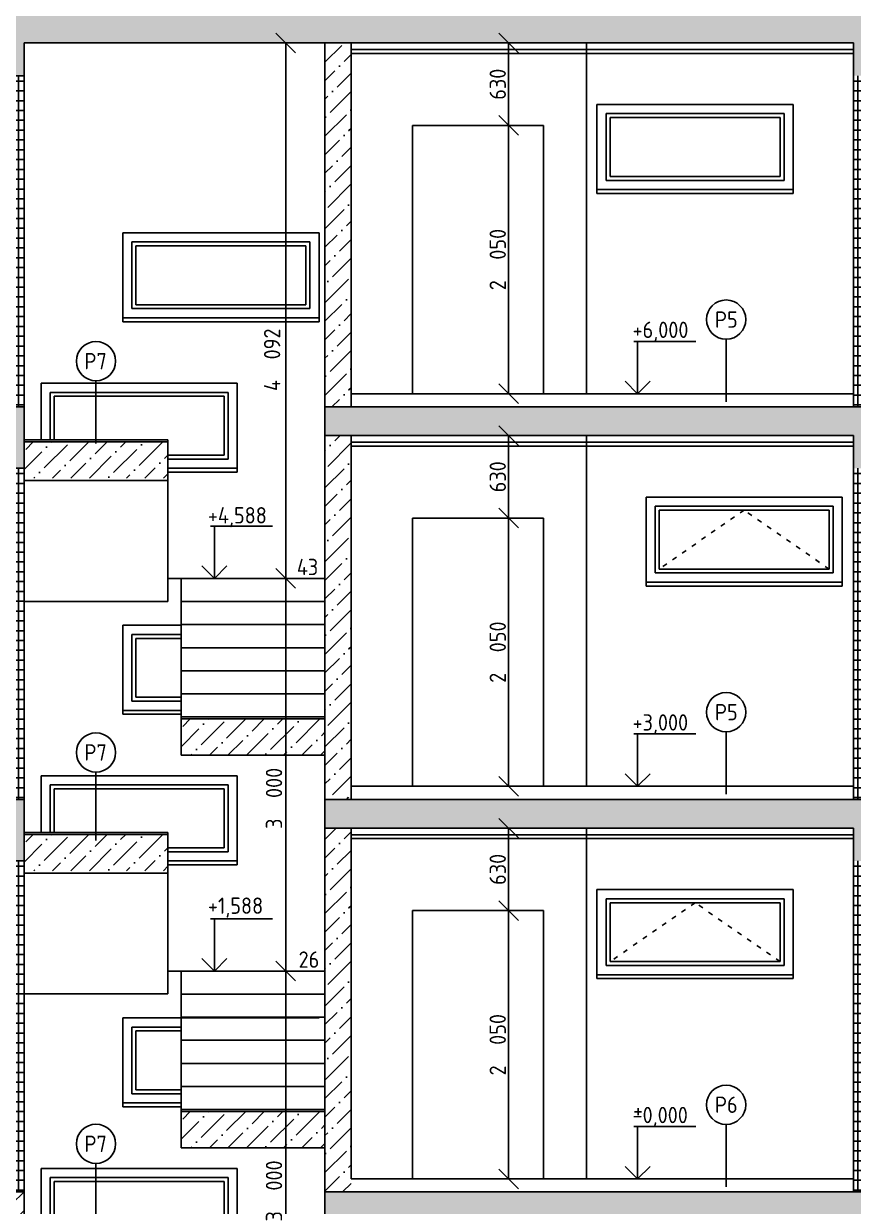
# Model space of a CAD drawing. Extents: x 3792242 to 5145247, y -1546315 to -1031918.
# Drawn here: x 4015889 to 4022232, y -1502340 to -1493302 of the extents above; entities that cross this region are included whole.
import ezdxf

# ---------------------------------------------------------------- set-up
doc = ezdxf.new("R2010")
doc.units = 0
doc.header["$MEASUREMENT"] = 0
doc.linetypes.add('ACAD_ISO03W100', pattern=[30, 12, -18])
doc.layers.get('0').update_dxf_attribs({"linetype": 'CONTINUOUS'})
doc.layers.get('Defpoints').update_dxf_attribs({"color": 61, "linetype": 'CONTINUOUS'})
for name, color, linetype in [('KÓTY', 4, 'CONTINUOUS'), ('MÚRY', 1, 'CONTINUOUS'), ('OKNÁ', 143, 'CONTINUOUS'), ('POZEMOK', 7, 'CONTINUOUS'), ('TENKÁ', 7, 'CONTINUOUS'), ('ŠRAFY', 82, 'CONTINUOUS'), ('šrafy-múry', 8, 'CONTINUOUS')]:
    doc.layers.add(name, color=color, linetype=linetype)
doc.styles.add('STYLE1', font='isocp.shx')
doc.dimstyles.new('STANDARD-50', dxfattribs={"dimtxt": 125, "dimasz": 150, "dimexe": 10, "dimexo": 200, "dimgap": 20, "dimtad": 1, "dimdsep": 46, "dimlunit": 6, "dimtxsty": 'STYLE1', "dimblk1": 'OBLIQUE', "dimblk2": 'OBLIQUE', "dimsah": 1, "dimcen": 2.5, "dimse1": 1, "dimse2": 1, "dimadec": 0, "dimazin": 0, "dimtfac": 1, "dimtmove": 1, "dimatfit": 3, "dimldrblk": 'OBLIQUE', "dimfxl": 1, "dimtolj": 1, "dimtzin": 0, "dimarcsym": 0})
pattern_1 = [(45, (139723.04, 33513.66), (53.0330086, 194.4543648), [250, -50, 0, -50])]
pattern_2 = [(45, (166533.04, 33563.66), (53.0330086, 194.4543648), [250, -50, 0, -50])]
pattern_3 = [(45, (139723.04, 33513.66), (53.0330086, 194.4543648), [250, -50, 0, -50])]

# ---------------------------------------------------------------- blocks, each defined once
blk = doc.blocks.new('_OBLIQUE')
at = {"color": 0, "linetype": 'ByBlock'}
blk.add_line((-0.5, -0.5), (0.5, 0.5), dxfattribs=at)
blk = doc.blocks.new('*D49855')
at = {"layer": 'Defpoints', "color": 0}
for p in [(4017892.5, -1497541.9), (4017892.5, -1500541.9), (4017892.5, -1500541.9)]:
    blk.add_point(p, dxfattribs=at)
at = {"layer": 'KÓTY', "color": 0, "lineweight": -2, "ltscale": 0.25}
blk.add_line((4017892.5, -1497541.9), (4017892.5, -1500541.9), dxfattribs=at)
at = {"layer": 'KÓTY', "color": 0, "linetype": 'ByBlock', "lineweight": -2, "xscale": 150, "yscale": 150, "zscale": 150}
for p, rotation in [((4017892.5, -1497541.9), 90), ((4017892.5, -1500541.9), 270)]:
    blk.add_blockref('_OBLIQUE', p, dxfattribs=dict(at, rotation=rotation))
at = {"layer": 'KÓTY', "color": 0, "insert": (4017803, -1499222.3), "char_height": 125, "attachment_point": 5, "rotation": 90, "style": 'STYLE1'}
blk.add_mtext('\\A1;3ﾠ000', dxfattribs=at)
blk = doc.blocks.new('*D49856')
at = {"layer": 'Defpoints', "color": 0}
for p in [(4017892.5, -1500541.9), (4017892.5, -1503541.9), (4017892.5, -1503541.9)]:
    blk.add_point(p, dxfattribs=at)
at = {"layer": 'KÓTY', "color": 0, "lineweight": -2, "ltscale": 0.25}
blk.add_line((4017892.5, -1500541.9), (4017892.5, -1503541.9), dxfattribs=at)
at = {"layer": 'KÓTY', "color": 0, "linetype": 'ByBlock', "lineweight": -2, "xscale": 150, "yscale": 150, "zscale": 150}
for p, rotation in [((4017892.5, -1500541.9), 90), ((4017892.5, -1503541.9), 270)]:
    blk.add_blockref('_OBLIQUE', p, dxfattribs=dict(at, rotation=rotation))
at = {"layer": 'KÓTY', "color": 0, "insert": (4017803, -1502222.3), "char_height": 125, "attachment_point": 5, "rotation": 90, "style": 'STYLE1'}
blk.add_mtext('\\A1;3ﾠ000', dxfattribs=at)
blk = doc.blocks.new('*D49857')
at = {"layer": 'Defpoints', "color": 0}
for p in [(4017892.5, -1493449.9), (4018192, -1493449.9), (4018192, -1497541.9)]:
    blk.add_point(p, dxfattribs=at)
at = {"layer": 'KÓTY', "color": 0, "lineweight": -2, "ltscale": 0.25}
blk.add_line((4017892.5, -1497541.9), (4017892.5, -1493449.9), dxfattribs=at)
at = {"layer": 'KÓTY', "color": 0, "linetype": 'ByBlock', "lineweight": -2, "xscale": 150, "yscale": 150, "zscale": 150}
for p, rotation in [((4017892.5, -1493449.9), 90), ((4017892.5, -1497541.9), 270)]:
    blk.add_blockref('_OBLIQUE', p, dxfattribs=dict(at, rotation=rotation))
at = {"layer": 'KÓTY', "color": 0, "insert": (4017788.5, -1495870.8), "char_height": 125, "attachment_point": 5, "rotation": 90, "style": 'STYLE1'}
blk.add_mtext('\\A1;4ﾠ092', dxfattribs=at)
blk = doc.blocks.new('*D49883')
at = {"layer": 'Defpoints', "color": 0}
for p in [(4019862, -1500080.1), (4019596, -1502130.1), (4019862, -1502130.1)]:
    blk.add_point(p, dxfattribs=at)
at = {"layer": 'KÓTY', "color": 0, "lineweight": -2, "ltscale": 0.25}
blk.add_line((4019596, -1500080.1), (4019596, -1502130.1), dxfattribs=at)
at = {"layer": 'KÓTY', "color": 0, "linetype": 'ByBlock', "lineweight": -2, "xscale": 150, "yscale": 150, "zscale": 150}
for p, rotation in [((4019596, -1500080.1), 90), ((4019596, -1502130.1), 270)]:
    blk.add_blockref('_OBLIQUE', p, dxfattribs=dict(at, rotation=rotation))
at = {"layer": 'KÓTY', "color": 0, "insert": (4019513.5, -1501105.1), "char_height": 125, "attachment_point": 5, "rotation": 90, "style": 'STYLE1'}
blk.add_mtext('\\A1;2ﾠ050', dxfattribs=at)
blk = doc.blocks.new('*D49884')
at = {"layer": 'Defpoints', "color": 0}
for p in [(4019596, -1499450.1), (4019862, -1499450.1), (4019862, -1500080.1)]:
    blk.add_point(p, dxfattribs=at)
at = {"layer": 'KÓTY', "color": 0, "lineweight": -2, "ltscale": 0.25}
blk.add_line((4019596, -1500080.1), (4019596, -1499450.1), dxfattribs=at)
at = {"layer": 'KÓTY', "color": 0, "linetype": 'ByBlock', "lineweight": -2, "xscale": 150, "yscale": 150, "zscale": 150}
for p, rotation in [((4019596, -1499450.1), 90), ((4019596, -1500080.1), 270)]:
    blk.add_blockref('_OBLIQUE', p, dxfattribs=dict(at, rotation=rotation))
at = {"layer": 'KÓTY', "color": 0, "insert": (4019513.5, -1499765.1), "char_height": 125, "attachment_point": 5, "rotation": 90, "style": 'STYLE1'}
blk.add_mtext('\\A1;630', dxfattribs=at)
blk = doc.blocks.new('*D49885')
at = {"layer": 'Defpoints', "color": 0}
for p in [(4019862, -1497080.1), (4019596, -1499130.1), (4019862, -1499130.1)]:
    blk.add_point(p, dxfattribs=at)
at = {"layer": 'KÓTY', "color": 0, "lineweight": -2, "ltscale": 0.25}
blk.add_line((4019596, -1497080.1), (4019596, -1499130.1), dxfattribs=at)
at = {"layer": 'KÓTY', "color": 0, "linetype": 'ByBlock', "lineweight": -2, "xscale": 150, "yscale": 150, "zscale": 150}
for p, rotation in [((4019596, -1497080.1), 90), ((4019596, -1499130.1), 270)]:
    blk.add_blockref('_OBLIQUE', p, dxfattribs=dict(at, rotation=rotation))
at = {"layer": 'KÓTY', "color": 0, "insert": (4019513.5, -1498105.1), "char_height": 125, "attachment_point": 5, "rotation": 90, "style": 'STYLE1'}
blk.add_mtext('\\A1;2ﾠ050', dxfattribs=at)
blk = doc.blocks.new('*D49886')
at = {"layer": 'Defpoints', "color": 0}
for p in [(4019596, -1496450.1), (4019862, -1496450.1), (4019862, -1497080.1)]:
    blk.add_point(p, dxfattribs=at)
at = {"layer": 'KÓTY', "color": 0, "lineweight": -2, "ltscale": 0.25}
blk.add_line((4019596, -1497080.1), (4019596, -1496450.1), dxfattribs=at)
at = {"layer": 'KÓTY', "color": 0, "linetype": 'ByBlock', "lineweight": -2, "xscale": 150, "yscale": 150, "zscale": 150}
for p, rotation in [((4019596, -1496450.1), 90), ((4019596, -1497080.1), 270)]:
    blk.add_blockref('_OBLIQUE', p, dxfattribs=dict(at, rotation=rotation))
at = {"layer": 'KÓTY', "color": 0, "insert": (4019513.5, -1496765.1), "char_height": 125, "attachment_point": 5, "rotation": 90, "style": 'STYLE1'}
blk.add_mtext('\\A1;630', dxfattribs=at)
blk = doc.blocks.new('*D49887')
at = {"layer": 'Defpoints', "color": 0}
for p in [(4019862, -1494080.1), (4019596, -1496130.1), (4019862, -1496130.1)]:
    blk.add_point(p, dxfattribs=at)
at = {"layer": 'KÓTY', "color": 0, "lineweight": -2, "ltscale": 0.25}
blk.add_line((4019596, -1494080.1), (4019596, -1496130.1), dxfattribs=at)
at = {"layer": 'KÓTY', "color": 0, "linetype": 'ByBlock', "lineweight": -2, "xscale": 150, "yscale": 150, "zscale": 150}
for p, rotation in [((4019596, -1494080.1), 90), ((4019596, -1496130.1), 270)]:
    blk.add_blockref('_OBLIQUE', p, dxfattribs=dict(at, rotation=rotation))
at = {"layer": 'KÓTY', "color": 0, "insert": (4019513.5, -1495105.1), "char_height": 125, "attachment_point": 5, "rotation": 90, "style": 'STYLE1'}
blk.add_mtext('\\A1;2ﾠ050', dxfattribs=at)
blk = doc.blocks.new('*D49888')
at = {"layer": 'Defpoints', "color": 0}
for p in [(4019596, -1493450.1), (4019862, -1493450.1), (4019862, -1494080.1)]:
    blk.add_point(p, dxfattribs=at)
at = {"layer": 'KÓTY', "color": 0, "lineweight": -2, "ltscale": 0.25}
blk.add_line((4019596, -1494080.1), (4019596, -1493450.1), dxfattribs=at)
at = {"layer": 'KÓTY', "color": 0, "linetype": 'ByBlock', "lineweight": -2, "xscale": 150, "yscale": 150, "zscale": 150}
for p, rotation in [((4019596, -1493450.1), 90), ((4019596, -1494080.1), 270)]:
    blk.add_blockref('_OBLIQUE', p, dxfattribs=dict(at, rotation=rotation))
at = {"layer": 'KÓTY', "color": 0, "insert": (4019513.5, -1493765.1), "char_height": 125, "attachment_point": 5, "rotation": 90, "style": 'STYLE1'}
blk.add_mtext('\\A1;630', dxfattribs=at)

msp = doc.modelspace()

# ---------------------------------------------------------------- hatches: boundary and pattern name
at = {"layer": 'ŠRAFY'}
h = msp.add_hatch(dxfattribs=at)
h.set_pattern_fill('SQUARE', color=256, scale=300)
h.set_pattern_definition([(0, (-1113810.456, 33513.662), (0, 37.5), [37.5, -37.5]), (90, (-1113810.456, 33513.662), (-37.5, 2e-15), [37.5, -37.5])])
h.paths.add_polyline_path([(4030172.044, -1493030.108), (4030337.257, -1493030.108), (4030422.044, -1493030.108), (4030422.044, -1493110.108), (4030422.044, -1493230.108), (4030422.044, -1493450.108), (4030054.221, -1493450.108), (4029304.221, -1493450.108), (4029172.044, -1493450.108), (4029172.044, -1493500.108), (4030431.886, -1493500.108), (4030429.543, -1492725.102), (4030416.945, -1492725.102), (4030414.132, -1492847.55), (4030406.074, -1492864.039), (4030413.851, -1492868.53), (4030416.945, -1492873.696), (4030413.57, -1492877.915), (4030414.132, -1492997.55), (4030406.074, -1493014.039), (4030413.851, -1493018.53), (4030415.532, -1493022.29), (4030382.821, -1493022.29), (4030377.158, -1493022.29), (4030373.606, -1493025.102), (4030340.632, -1493022.29), (4030340.07, -1493015.563), (4030340.07, -1492878.477), (4030337.257, -1492875.102), (4030337.257, -1492803.248), (4030282.857, -1492803.248), (4029130.474, -1492785.132), (4022132.044, -1492890.108), (4020592.044, -1492812.858), (4018192.044, -1492848.858), (4015442.044, -1492890.108), (4013439.044, -1492860.063), (4012402.044, -1492844.508), (4009362.044, -1492890.108), (4009362.044, -1493030.108)])
h.paths.add_polyline_path([(4009864.544, -1493023.907), (4009864.544, -1492736.309), (4010114.544, -1492736.309), (4010114.544, -1493023.907)], flags=24)
h.paths.add_polyline_path([(4030409.916, -1493013.01), (4030413.851, -1493018.53), (4030406.074, -1493014.039), (4030414.132, -1492997.55)], flags=16)
h.paths.add_polyline_path([(4030414.132, -1492847.55), (4030409.916, -1492863.01), (4030413.851, -1492868.53), (4030406.074, -1492864.039)], flags=16)
edge = h.paths.add_edge_path(flags=16)
edge.add_arc((4030310.539, -1493018.696), 1.406, 93.3424489, 81.0237425, ccw=False)
edge = h.paths.add_edge_path(flags=16)
edge.add_arc((4030297.414, -1493023.696), 1.406, 0.0001816, 270, ccw=False)
edge = h.paths.add_edge_path(flags=16)
edge.add_arc((4030292.056, -1493018.045), 4.463, 355.5966417, 318.7537645)
edge = h.paths.add_edge_path(flags=16)
edge.add_arc((4030295.445, -1493021.549), 0.563, 180.0018328, 93.3409002, ccw=False)
edge = h.paths.add_edge_path(flags=16)
edge.add_arc((4030308.57, -1493021.727), 0.562, 269.9985301, 217.3621605, ccw=False)
edge = h.paths.add_edge_path(flags=16)
edge.add_arc((4030299.382, -1493021.727), 0.562, 270.0014701, 359.9963955)
h.paths.add_polyline_path([(4029357.044, -1493417.137), (4029357.044, -1493129.539), (4029607.044, -1493129.539), (4029607.044, -1493417.137)], flags=24)
h.paths.add_polyline_path([(4022658.044, -1493417.137), (4022658.044, -1493129.539), (4022908.044, -1493129.539), (4022908.044, -1493417.137)], flags=24)
h.paths.add_polyline_path([(4014982.044, -1493417.137), (4014982.044, -1493129.539), (4015232.044, -1493129.539), (4015232.044, -1493417.137)], flags=24)
h.paths.add_polyline_path([(4009799.544, -1493417.137), (4009799.544, -1493129.539), (4010049.544, -1493129.539), (4010049.544, -1493417.137)], flags=24)
at = {"layer": 'ŠRAFY', "ltscale": 0.25}
h = msp.add_hatch(dxfattribs=at)
h.set_pattern_fill('ANSI37', color=256, scale=600, angle=45)
h.set_pattern_definition([(90, (-4394274.13, 206283.9), (-75, 1e-14), []), (180, (-4394274.13, 206283.9), (-1e-14, -75), [])])
h.paths.add_polyline_path([(4015892.044, -1496230.108), (4015892.044, -1496130.108), (4015892.044, -1493700.108), (4015592.044, -1493700.108), (4015592.044, -1496130.108), (4015592.044, -1496230.108)])
h = msp.add_hatch(dxfattribs=at)
h.set_pattern_fill('ANSI37', color=256, scale=600, angle=45)
h.set_pattern_definition([(90, (-4387634.13, 206283.9), (-75, 1e-14), []), (180, (-4387634.13, 206283.9), (-1e-14, -75), [])])
h.paths.add_polyline_path([(4022532.044, -1496230.108), (4022532.044, -1496130.108), (4022532.044, -1493700.108), (4022232.044, -1493700.108), (4022232.044, -1496130.108), (4022232.044, -1496230.108)])
h = msp.add_hatch(dxfattribs=at)
h.set_pattern_fill('ANSI37', color=256, scale=600, angle=45)
h.set_pattern_definition([(90, (-4394274.13, 203283.9), (-75, 1e-14), []), (180, (-4394274.13, 203283.9), (-1e-14, -75), [])])
h.paths.add_polyline_path([(4015892.044, -1499230.108), (4015892.044, -1499130.108), (4015892.044, -1496700.108), (4015592.044, -1496700.108), (4015592.044, -1499130.108), (4015592.044, -1499230.108)])
h = msp.add_hatch(dxfattribs=at)
h.set_pattern_fill('ANSI37', color=256, scale=600, angle=45)
h.set_pattern_definition([(90, (-4387634.13, 203283.9), (-75, 1e-14), []), (180, (-4387634.13, 203283.9), (-1e-14, -75), [])])
h.paths.add_polyline_path([(4022532.044, -1499230.108), (4022532.044, -1499130.108), (4022532.044, -1496700.108), (4022232.044, -1496700.108), (4022232.044, -1499130.108), (4022232.044, -1499230.108)])
h = msp.add_hatch(dxfattribs=at)
h.set_pattern_fill('ANSI37', color=256, scale=600, angle=45)
h.set_pattern_definition([(90, (-4394274.13, 200283.9), (-75, 1e-14), []), (180, (-4394274.13, 200283.9), (-1e-14, -75), [])])
h.paths.add_polyline_path([(4015892.044, -1502230.108), (4015892.044, -1502130.108), (4015892.044, -1499700.108), (4015592.044, -1499700.108), (4015592.044, -1502130.108), (4015592.044, -1502230.108)])
h = msp.add_hatch(dxfattribs=at)
h.set_pattern_fill('ANSI37', color=256, scale=600, angle=45)
h.set_pattern_definition([(90, (-4387634.13, 200283.9), (-75, 1e-14), []), (180, (-4387634.13, 200283.9), (-1e-14, -75), [])])
h.paths.add_polyline_path([(4022532.044, -1502230.108), (4022532.044, -1502130.108), (4022532.044, -1499700.108), (4022232.044, -1499700.108), (4022232.044, -1502130.108), (4022232.044, -1502230.108)])
at = {"layer": 'šrafy-múry'}
h = msp.add_hatch(dxfattribs=at)
h.set_pattern_fill('ANSI36', color=253, scale=800, angle=360)
h.set_pattern_definition(pattern_1)
h.paths.add_polyline_path([(4030422.044, -1493230.108), (4009362.044, -1493230.108), (4009162.044, -1493230.108), (4009162.044, -1492530.108), (4009002.044, -1492530.108), (4009002.044, -1493700.108), (4009252.044, -1493700.108), (4009252.044, -1493450.108), (4012402.044, -1493450.108), (4012517.044, -1493450.108), (4015592.044, -1493450.108), (4015592.044, -1493700.108), (4015892.044, -1493700.108), (4015892.044, -1493450.108), (4022232.044, -1493450.108), (4022232.044, -1493700.108), (4022532.044, -1493700.108), (4022532.044, -1493450.108), (4028872.044, -1493450.108), (4028872.044, -1493700.108), (4029172.044, -1493700.108), (4029172.044, -1493450.108), (4030422.044, -1493450.108)])
h.paths.add_polyline_path([(4031322.044, -1493450.108), (4032187.044, -1493450.108), (4032302.044, -1493450.108), (4035512.044, -1493450.108), (4035512.044, -1493700.108), (4035812.044, -1493700.108), (4035812.044, -1493450.108), (4042092.044, -1493450.108), (4042092.044, -1493700.108), (4042432.044, -1493700.108), (4042432.044, -1492280.108), (4042272.044, -1492280.108), (4042272.044, -1493230.108), (4042072.044, -1493230.108), (4031322.044, -1493230.108)])
h = msp.add_hatch(dxfattribs=at)
h.set_pattern_fill('ANSI36', color=253, scale=800, angle=360)
h.set_pattern_definition(pattern_2)
h.paths.add_polyline_path([(4018392.044, -1493450.108), (4018192.044, -1493450.108), (4018192.044, -1494541.873), (4018192.044, -1496130.108), (4018192.044, -1496230.108), (4018392.044, -1496230.108), (4018392.044, -1496130.108)])
h = msp.add_hatch(dxfattribs=at)
h.set_pattern_fill('ANSI36', color=253, scale=800, angle=360)
h.set_pattern_definition(pattern_1)
h.paths.add_polyline_path([(4018192.044, -1496450.108), (4022232.044, -1496450.108), (4022232.044, -1496700.108), (4022532.044, -1496700.108), (4022532.044, -1496450.108), (4028872.044, -1496450.108), (4028872.044, -1496700.108), (4029172.044, -1496700.108), (4029172.044, -1496450.108), (4032187.044, -1496450.108), (4032302.044, -1496450.108), (4035512.044, -1496450.108), (4035512.044, -1496700.108), (4035812.044, -1496700.108), (4035812.044, -1496450.108), (4035812.044, -1496230.108), (4018192.044, -1496230.108)])
h.paths.add_polyline_path([(4038112.044, -1496450.108), (4038312.044, -1496450.108), (4042092.044, -1496450.108), (4042092.044, -1496700.108), (4042432.044, -1496700.108), (4042432.044, -1496230.108), (4038312.044, -1496230.108), (4038112.044, -1496230.108)])
h.paths.add_polyline_path([(4015892.044, -1496230.108), (4009002.044, -1496230.108), (4009002.044, -1496700.108), (4009252.044, -1496700.108), (4009252.044, -1496450.108), (4012402.044, -1496450.108), (4012517.044, -1496450.108), (4015592.044, -1496450.108), (4015592.044, -1496700.108), (4015892.044, -1496700.108), (4015892.044, -1496450.108)])
h = msp.add_hatch(dxfattribs=at)
h.set_pattern_fill('ANSI36', color=253, scale=800, angle=360)
h.set_pattern_definition([(45, (71893.04, 41631.31), (53.0330086, 194.4543648), [250, -50, 0, -50])])
h.paths.add_polyline_path([(4016992.044, -1496498.049), (4015892.044, -1496498.049), (4015892.044, -1496775.411), (4016992.044, -1496775.411)])
h = msp.add_hatch(dxfattribs=at)
h.set_pattern_fill('ANSI36', color=253, scale=800, angle=360)
h.set_pattern_definition(pattern_2)
h.paths.add_polyline_path([(4018192.044, -1497541.873), (4018192.044, -1499130.108), (4018192.044, -1499230.108), (4018392.044, -1499230.108), (4018392.044, -1499130.108), (4018392.044, -1496450.108), (4018192.044, -1496450.108)])
h = msp.add_hatch(dxfattribs=at)
h.set_pattern_fill('ANSI36', color=253, scale=800, angle=360)
h.set_pattern_definition([(45, (73093.04, 39513.66), (53.0330086, 194.4543648), [250, -50, 0, -50])])
h.paths.add_polyline_path([(4018192.044, -1498615.697), (4017092.044, -1498615.697), (4017092.044, -1498893.058), (4018192.044, -1498893.058)])
h = msp.add_hatch(dxfattribs=at)
h.set_pattern_fill('ANSI36', color=253, scale=800, angle=360)
h.set_pattern_definition(pattern_1)
h.paths.add_polyline_path([(4015892.044, -1499230.108), (4009002.044, -1499230.108), (4009002.044, -1499700.108), (4009252.044, -1499700.108), (4009252.044, -1499450.108), (4012402.044, -1499450.108), (4012517.044, -1499450.108), (4015592.044, -1499450.108), (4015592.044, -1499700.108), (4015892.044, -1499700.108), (4015892.044, -1499450.108)])
h.paths.add_polyline_path([(4038312.044, -1499230.108), (4042432.044, -1499230.108), (4042432.044, -1499700.108), (4042092.044, -1499700.108), (4042092.044, -1499450.108), (4038312.044, -1499450.108), (4038112.044, -1499450.108), (4038112.044, -1499230.108)])
h.paths.add_polyline_path([(4018192.044, -1499450.108), (4022232.044, -1499450.108), (4022232.044, -1499700.108), (4022532.044, -1499700.108), (4022532.044, -1499450.108), (4028872.044, -1499450.108), (4028872.044, -1499700.108), (4029172.044, -1499700.108), (4029172.044, -1499450.108), (4032187.044, -1499450.108), (4032302.044, -1499450.108), (4035512.044, -1499450.108), (4035512.044, -1499700.108), (4035812.044, -1499700.108), (4035812.044, -1499450.108), (4035812.044, -1499230.108), (4018192.044, -1499230.108)])
h = msp.add_hatch(dxfattribs=at)
h.set_pattern_fill('ANSI36', color=253, scale=800, angle=360)
h.set_pattern_definition([(45, (71893.04, 38631.31), (53.0330086, 194.4543648), [250, -50, 0, -50])])
h.paths.add_polyline_path([(4016992.044, -1499498.049), (4015892.044, -1499498.049), (4015892.044, -1499775.411), (4016992.044, -1499775.411)])
h = msp.add_hatch(dxfattribs=at)
h.set_pattern_fill('ANSI36', color=253, scale=800, angle=360)
h.set_pattern_definition(pattern_2)
h.paths.add_polyline_path([(4018192.044, -1499450.108), (4018192.044, -1502130.108), (4018192.044, -1502230.108), (4018392.044, -1502230.108), (4018392.044, -1502130.108), (4018392.044, -1499450.108)])
h = msp.add_hatch(dxfattribs=at)
h.set_pattern_fill('ANSI36', color=253, scale=800, angle=360)
h.set_pattern_definition([(45, (73093.04, 36513.66), (53.0330086, 194.4543648), [250, -50, 0, -50])])
h.paths.add_polyline_path([(4018192.044, -1501615.697), (4017092.044, -1501615.697), (4017092.044, -1501893.058), (4018192.044, -1501893.058)])
h = msp.add_hatch(dxfattribs=at)
h.set_pattern_fill('ANSI36', color=253, scale=800, angle=360)
h.set_pattern_definition(pattern_3)
h.paths.add_polyline_path([(4015892.044, -1502498.049), (4015892.044, -1502483.049), (4015892.044, -1502230.108), (4015592.044, -1502230.108), (4012517.044, -1502230.108), (4012402.044, -1502230.108), (4009252.044, -1502230.108), (4009002.044, -1502230.108), (4009002.044, -1503050.108), (4009252.044, -1503050.108), (4009352.044, -1503050.108), (4009352.044, -1502650.108), (4009352.044, -1502450.108), (4015592.044, -1502450.108), (4015592.044, -1502630.108), (4015892.044, -1502630.108)])
h.paths.add_polyline_path([(4009776.044, -1502739.637), (4009776.044, -1502452.039), (4010026.044, -1502452.039), (4010026.044, -1502739.637)], flags=24)
h.paths.add_polyline_path([(4009795.044, -1502419.137), (4009795.044, -1502131.539), (4010045.044, -1502131.539), (4010045.044, -1502419.137)], flags=9)
h = msp.add_hatch(dxfattribs=at)
h.set_pattern_fill('ANSI36', color=253, scale=800, angle=360)
h.set_pattern_definition(pattern_3)
h.paths.add_polyline_path([(4018192.044, -1502230.108), (4018192.044, -1502700.108), (4018392.044, -1502700.108), (4018392.044, -1502450.108), (4019992.044, -1502450.108), (4020062.044, -1502450.108), (4020192.044, -1502450.108), (4022232.044, -1502450.108), (4022232.044, -1502630.108), (4022532.044, -1502630.108), (4022532.044, -1502450.108), (4028797.044, -1502450.108), (4028797.044, -1502650.108), (4028797.044, -1503050.108), (4028872.044, -1503050.108), (4029172.044, -1503050.108), (4029247.044, -1503050.108), (4029247.044, -1502650.108), (4029247.044, -1502450.108), (4035512.044, -1502450.108), (4035512.044, -1502630.108), (4035812.044, -1502630.108), (4035812.044, -1502498.049), (4035812.044, -1502483.049), (4035812.044, -1502230.108), (4035512.044, -1502230.108), (4032302.044, -1502230.108), (4032187.044, -1502230.108), (4029172.044, -1502230.108), (4028872.044, -1502230.108), (4025722.044, -1502230.108), (4025607.044, -1502230.108), (4022532.044, -1502230.108), (4022232.044, -1502230.108)])
h.paths.add_polyline_path([(4034776.544, -1502620.657), (4034776.544, -1502358.059), (4035026.544, -1502358.059), (4035026.544, -1502620.657)], flags=24)
h.paths.add_polyline_path([(4022653.544, -1502419.137), (4022653.544, -1502131.539), (4022903.544, -1502131.539), (4022903.544, -1502419.137)], flags=9)
h.paths.add_polyline_path([(4029352.544, -1502419.137), (4029352.544, -1502131.539), (4029602.544, -1502131.539), (4029602.544, -1502419.137)], flags=9)
h.paths.add_polyline_path([(4034776.544, -1502433.157), (4034776.544, -1502145.559), (4035026.544, -1502145.559), (4035026.544, -1502433.157)], flags=9)

# ---------------------------------------------------------------- linework, layer by layer
at = {"layer": 'MÚRY'}
for p, q in [((4018192.044, -1493450.108), (4015892.044, -1493450.108)), ((4015892.044, -1496483.049), (4015892.044, -1493450.108)), ((4018192.044, -1498600.697), (4018192.044, -1493450.108)), ((4018392.044, -1496130.108), (4018392.044, -1493450.108)), ((4018392.044, -1493450.108), (4022232.044, -1493450.108)), ((4022232.044, -1496130.108), (4022232.044, -1493450.108)), ((4022232.044, -1496130.108), (4018392.044, -1496130.108)), ((4016992.044, -1496483.049), (4015892.044, -1496483.049)), ((4016992.044, -1496483.049), (4016992.044, -1496794.319)), ((4022232.044, -1496450.108), (4018192.044, -1496450.108)), ((4018392.044, -1499130.108), (4018392.044, -1496450.108)), ((4022232.044, -1499130.108), (4022232.044, -1496450.108)), ((4015892.044, -1496794.319), (4015892.044, -1499483.049)), ((4016992.044, -1496794.319), (4015892.044, -1496794.319)), ((4018192.044, -1498600.697), (4017092.044, -1498600.697)), ((4017092.044, -1498600.697), (4017092.044, -1498893.058)), ((4018192.044, -1498893.058), (4017092.044, -1498893.058)), ((4018192.044, -1499130.108), (4018192.044, -1498893.058)), ((4018192.044, -1501600.697), (4018192.044, -1499130.108)), ((4022232.044, -1499130.108), (4018392.044, -1499130.108)), ((4016992.044, -1499483.049), (4015892.044, -1499483.049)), ((4016992.044, -1499483.049), (4016992.044, -1499794.319)), ((4022232.044, -1499450.108), (4018192.044, -1499450.108)), ((4018392.044, -1502130.108), (4018392.044, -1499450.108)), ((4022232.044, -1502130.108), (4022232.044, -1499450.108)), ((4015892.044, -1499794.319), (4015892.044, -1502483.049)), ((4016992.044, -1499794.319), (4015892.044, -1499794.319)), ((4018192.044, -1501600.697), (4017092.044, -1501600.697)), ((4017092.044, -1501600.697), (4017092.044, -1501893.058)), ((4018192.044, -1501893.058), (4017092.044, -1501893.058)), ((4018192.044, -1501893.058), (4018192.044, -1502700.108)), ((4022232.044, -1502130.108), (4018392.044, -1502130.108))]:
    msp.add_line(p, q, dxfattribs=at)
at = {"layer": 'OKNÁ', "ltscale": 0.25}
for p, q in [((4020372.044, -1494020.108), (4020372.044, -1494470.108)), ((4020372.044, -1494020.108), (4021672.044, -1494020.108)), ((4021672.044, -1494020.108), (4021672.044, -1494470.108)), ((4020372.044, -1494470.108), (4021672.044, -1494470.108)), ((4016747.044, -1495000.108), (4016747.044, -1495450.108)), ((4016747.044, -1495000.108), (4018047.044, -1495000.108)), ((4018047.044, -1495000.108), (4018047.044, -1495450.108)), ((4016747.044, -1495450.108), (4018047.044, -1495450.108)), ((4021259.346, -1496191.676), (4021259.346, -1495714)), ((4016442.044, -1496509.617), (4016442.044, -1496031.941)), ((4016122.044, -1496150.108), (4016122.044, -1496483.049)), ((4016122.044, -1496150.108), (4017422.044, -1496150.108)), ((4017422.044, -1496150.108), (4017422.044, -1496600.108)), ((4016992.044, -1496600.108), (4017422.044, -1496600.108)), ((4020747.044, -1497020.108), (4020747.044, -1497470.108)), ((4020747.044, -1497020.108), (4022047.044, -1497020.108)), ((4022047.044, -1497020.108), (4022047.044, -1497470.108)), ((4020747.044, -1497470.108), (4022047.044, -1497470.108)), ((4016747.044, -1498000.108), (4016747.044, -1498450.108)), ((4016747.044, -1498000.108), (4017092.044, -1498000.108)), ((4016747.044, -1498450.108), (4017092.044, -1498450.108)), ((4021259.346, -1499191.676), (4021259.346, -1498714)), ((4016442.044, -1499544.617), (4016442.044, -1499021.941)), ((4016122.044, -1499150.108), (4016122.044, -1499483.049)), ((4016122.044, -1499150.108), (4017422.044, -1499150.108)), ((4017422.044, -1499150.108), (4017422.044, -1499600.108)), ((4016992.044, -1499600.108), (4017422.044, -1499600.108)), ((4020372.044, -1500020.108), (4020372.044, -1500470.108)), ((4020372.044, -1500020.108), (4021672.044, -1500020.108)), ((4021672.044, -1500020.108), (4021672.044, -1500470.108)), ((4020372.044, -1500470.108), (4021672.044, -1500470.108)), ((4016747.044, -1501000.108), (4016747.044, -1501450.108)), ((4016747.044, -1501000.108), (4017092.044, -1501000.108)), ((4016747.044, -1501450.108), (4017092.044, -1501450.108)), ((4021259.346, -1502191.676), (4021259.346, -1501714)), ((4016442.044, -1502544.617), (4016442.044, -1502012.441)), ((4016122.044, -1502150.108), (4016122.044, -1502483.049)), ((4016122.044, -1502150.108), (4017422.044, -1502150.108)), ((4017422.044, -1502150.108), (4017422.044, -1502600.108))]:
    msp.add_line(p, q, dxfattribs=at)
at = {"layer": 'OKNÁ', "linetype": 'ACAD_ISO03W100', "ltscale": 3}
for p, q in [((4021397.044, -1497020.108), (4020747.044, -1497470.108)), ((4022047.044, -1497470.108), (4021397.044, -1497020.108)), ((4021022.044, -1500020.108), (4020372.044, -1500470.108)), ((4021672.044, -1500470.108), (4021022.044, -1500020.108))]:
    msp.add_line(p, q, dxfattribs=at)
at = {"layer": 'OKNÁ', "ltscale": 0.25}
for centre in [(4021259.346, -1495564), (4016442.044, -1495881.941), (4021259.346, -1498564), (4016442.044, -1498871.941), (4021259.346, -1501564), (4016442.044, -1501862.441)]:
    msp.add_circle(centre, 150, dxfattribs=at)
at = {"layer": 'POZEMOK'}
for p, q in [((4020272.044, -1493920.108), (4020272.044, -1494600.108)), ((4021772.044, -1493920.108), (4020272.044, -1493920.108)), ((4020342.044, -1493990.108), (4020342.044, -1494500.108)), ((4020342.044, -1493990.108), (4021702.044, -1493990.108)), ((4021702.044, -1493990.108), (4021702.044, -1494500.108)), ((4021772.044, -1493920.108), (4021772.044, -1494600.108)), ((4020342.044, -1494500.108), (4021702.044, -1494500.108)), ((4021772.044, -1494570.108), (4020272.044, -1494570.108)), ((4020272.044, -1494600.108), (4021772.044, -1494600.108)), ((4016647.044, -1494900.108), (4016647.044, -1495580.108)), ((4018147.044, -1494900.108), (4016647.044, -1494900.108)), ((4018147.044, -1494900.108), (4018147.044, -1495580.108)), ((4016717.044, -1494970.108), (4016717.044, -1495480.108)), ((4016717.044, -1494970.108), (4018077.044, -1494970.108)), ((4018077.044, -1494970.108), (4018077.044, -1495480.108)), ((4016717.044, -1495480.108), (4018077.044, -1495480.108)), ((4018147.044, -1495550.108), (4016647.044, -1495550.108)), ((4016647.044, -1495580.108), (4018147.044, -1495580.108)), ((4016022.044, -1496050.108), (4016022.044, -1496483.049)), ((4017522.044, -1496050.108), (4016022.044, -1496050.108)), ((4017522.044, -1496050.108), (4017522.044, -1496730.108)), ((4016092.044, -1496120.108), (4016092.044, -1496483.049)), ((4016092.044, -1496120.108), (4017452.044, -1496120.108)), ((4017452.044, -1496120.108), (4017452.044, -1496630.108)), ((4016992.044, -1496630.108), (4017452.044, -1496630.108)), ((4017522.044, -1496700.108), (4016992.044, -1496700.108)), ((4016992.044, -1496730.108), (4017522.044, -1496730.108)), ((4020647.044, -1496920.108), (4020647.044, -1497600.108)), ((4022147.044, -1496920.108), (4020647.044, -1496920.108)), ((4020717.044, -1496990.108), (4020717.044, -1497500.108)), ((4020717.044, -1496990.108), (4022077.044, -1496990.108)), ((4022077.044, -1496990.108), (4022077.044, -1497500.108)), ((4022147.044, -1496920.108), (4022147.044, -1497600.108)), ((4020717.044, -1497500.108), (4022077.044, -1497500.108)), ((4022147.044, -1497570.108), (4020647.044, -1497570.108)), ((4020647.044, -1497600.108), (4022147.044, -1497600.108)), ((4016647.044, -1497900.108), (4016647.044, -1498580.108)), ((4017092.044, -1497900.108), (4016647.044, -1497900.108)), ((4016717.044, -1497970.108), (4016717.044, -1498480.108)), ((4016717.044, -1497970.108), (4017092.044, -1497970.108)), ((4016717.044, -1498480.108), (4017092.044, -1498480.108)), ((4017092.044, -1498550.108), (4016647.044, -1498550.108)), ((4016647.044, -1498580.108), (4017092.044, -1498580.108)), ((4016022.044, -1499050.108), (4016022.044, -1499483.049)), ((4017522.044, -1499050.108), (4016022.044, -1499050.108)), ((4017522.044, -1499050.108), (4017522.044, -1499730.108)), ((4016092.044, -1499120.108), (4016092.044, -1499483.049)), ((4016092.044, -1499120.108), (4017452.044, -1499120.108)), ((4017452.044, -1499120.108), (4017452.044, -1499630.108)), ((4016992.044, -1499630.108), (4017452.044, -1499630.108)), ((4017522.044, -1499700.108), (4016992.044, -1499700.108)), ((4016992.044, -1499730.108), (4017522.044, -1499730.108)), ((4020272.044, -1499920.108), (4020272.044, -1500600.108)), ((4021772.044, -1499920.108), (4020272.044, -1499920.108)), ((4021772.044, -1499920.108), (4021772.044, -1500600.108)), ((4020342.044, -1499990.108), (4020342.044, -1500500.108)), ((4020342.044, -1499990.108), (4021702.044, -1499990.108)), ((4021702.044, -1499990.108), (4021702.044, -1500500.108)), ((4020342.044, -1500500.108), (4021702.044, -1500500.108)), ((4021772.044, -1500570.108), (4020272.044, -1500570.108)), ((4020272.044, -1500600.108), (4021772.044, -1500600.108)), ((4016647.044, -1500900.108), (4016647.044, -1501580.108)), ((4018147.044, -1500900.108), (4016647.044, -1500900.108)), ((4016717.044, -1500970.108), (4016717.044, -1501480.108)), ((4016717.044, -1500970.108), (4017092.044, -1500970.108)), ((4016717.044, -1501480.108), (4017092.044, -1501480.108)), ((4017092.044, -1501550.108), (4016647.044, -1501550.108)), ((4016647.044, -1501580.108), (4017092.044, -1501580.108)), ((4016022.044, -1502050.108), (4016022.044, -1502483.049)), ((4017522.044, -1502050.108), (4016022.044, -1502050.108)), ((4017522.044, -1502050.108), (4017522.044, -1502730.108)), ((4016092.044, -1502120.108), (4016092.044, -1502483.049)), ((4016092.044, -1502120.108), (4017452.044, -1502120.108)), ((4017452.044, -1502120.108), (4017452.044, -1502630.108))]:
    msp.add_line(p, q, dxfattribs=at)
at = {"layer": 'TENKÁ'}
for p, q in [((4018192.044, -1493450.108), (4018392.044, -1493450.108)), ((4020192.044, -1496130.108), (4020192.044, -1493450.108)), ((4018392.044, -1493500.108), (4022232.044, -1493500.108)), ((4018392.044, -1493530.108), (4022232.044, -1493530.108)), ((4015592.044, -1493700.108), (4015892.044, -1493700.108)), ((4015592.044, -1493700.108), (4015892.044, -1493700.108)), ((4018862.044, -1494080.108), (4018862.044, -1496130.108)), ((4019862.044, -1494080.108), (4018862.044, -1494080.108)), ((4019862.044, -1496130.108), (4019862.044, -1494080.108)), ((4018392.044, -1496130.108), (4018392.044, -1496230.108)), ((4022232.044, -1496130.108), (4022232.044, -1496230.108)), ((4015892.044, -1496230.108), (4009002.044, -1496230.108)), ((4035812.044, -1496230.108), (4018192.044, -1496230.108)), ((4015892.044, -1496483.049), (4015892.044, -1496794.319)), ((4016992.044, -1496498.049), (4015892.044, -1496498.049)), ((4018392.044, -1496450.108), (4018192.044, -1496450.108)), ((4018392.044, -1496500.108), (4022232.044, -1496500.108)), ((4018392.044, -1496530.108), (4022232.044, -1496530.108)), ((4020192.044, -1499130.108), (4020192.044, -1496450.108)), ((4015592.044, -1496700.108), (4015892.044, -1496700.108)), ((4015592.044, -1496700.108), (4015892.044, -1496700.108)), ((4016992.044, -1496794.319), (4016992.044, -1497716.873)), ((4018862.044, -1497080.108), (4018862.044, -1499130.108)), ((4019862.044, -1497080.108), (4018862.044, -1497080.108)), ((4019862.044, -1499130.108), (4019862.044, -1497080.108)), ((4016992.044, -1497541.873), (4017092.044, -1497541.873)), ((4017092.044, -1497541.873), (4018192.044, -1497541.873)), ((4017092.044, -1498600.697), (4017092.044, -1497541.873)), ((4016992.044, -1497716.873), (4015892.044, -1497716.873)), ((4017092.044, -1497718.344), (4018192.044, -1497718.344)), ((4017092.044, -1497894.814), (4018192.044, -1497894.814)), ((4017092.044, -1498071.285), (4018192.044, -1498071.285)), ((4017092.044, -1498247.755), (4018192.044, -1498247.755)), ((4017092.044, -1498424.226), (4018192.044, -1498424.226)), ((4018192.044, -1498615.697), (4017092.044, -1498615.697)), ((4018192.044, -1498600.697), (4018192.044, -1498893.058)), ((4018392.044, -1499130.108), (4018392.044, -1499230.108)), ((4022232.044, -1499130.108), (4022232.044, -1499230.108)), ((4022232.044, -1499130.108), (4022232.044, -1499230.108)), ((4015892.044, -1499230.108), (4009002.044, -1499230.108)), ((4035812.044, -1499230.108), (4018192.044, -1499230.108)), ((4015892.044, -1499483.049), (4015892.044, -1499794.319)), ((4016992.044, -1499498.049), (4015892.044, -1499498.049)), ((4018192.044, -1499450.108), (4018392.044, -1499450.108)), ((4018392.044, -1499500.108), (4022232.044, -1499500.108)), ((4020192.044, -1502130.108), (4020192.044, -1499450.108)), ((4018392.044, -1499530.108), (4022232.044, -1499530.108)), ((4015592.044, -1499700.108), (4015892.044, -1499700.108)), ((4015592.044, -1499700.108), (4015892.044, -1499700.108)), ((4016992.044, -1499794.319), (4016992.044, -1500716.873)), ((4018862.044, -1500080.108), (4018862.044, -1502130.108)), ((4019862.044, -1500080.108), (4018862.044, -1500080.108)), ((4019862.044, -1502130.108), (4019862.044, -1500080.108)), ((4016992.044, -1500541.873), (4017092.044, -1500541.873)), ((4017092.044, -1500541.873), (4018192.044, -1500541.873)), ((4017092.044, -1501600.697), (4017092.044, -1500541.873)), ((4016992.044, -1500716.873), (4015892.044, -1500716.873)), ((4017092.044, -1500718.344), (4018192.044, -1500718.344)), ((4017092.044, -1500894.814), (4018192.044, -1500894.814)), ((4017092.044, -1501071.285), (4018192.044, -1501071.285)), ((4017092.044, -1501247.755), (4018192.044, -1501247.755)), ((4017092.044, -1501424.226), (4018192.044, -1501424.226)), ((4018192.044, -1501615.697), (4017092.044, -1501615.697)), ((4018192.044, -1501600.697), (4018192.044, -1501893.058)), ((4015892.044, -1502130.108), (4015892.044, -1502230.108)), ((4015892.044, -1502130.108), (4015892.044, -1502230.108)), ((4018192.044, -1502130.108), (4018192.044, -1502230.108)), ((4022232.044, -1502130.108), (4022232.044, -1502230.108)), ((4022232.044, -1502130.108), (4022232.044, -1502230.108)), ((4015892.044, -1502230.108), (4009002.044, -1502230.108)), ((4035812.044, -1502230.108), (4018192.044, -1502230.108))]:
    msp.add_line(p, q, dxfattribs=at)
at = {"layer": 'TENKÁ', "linetype": 'ByBlock', "ltscale": 0.25}
for p, q in [((4021027.308, -1495730.108), (4020553.409, -1495730.108)), ((4020583.003, -1495730.108), (4020583.003, -1496130.108)), ((4020583.003, -1496130.108), (4020487.544, -1496034.649)), ((4020583.003, -1496130.108), (4020678.462, -1496034.649)), ((4017791.848, -1497141.873), (4017317.95, -1497141.873)), ((4017791.848, -1497141.873), (4017317.95, -1497141.873)), ((4017347.544, -1497141.873), (4017347.544, -1497541.873)), ((4017347.544, -1497141.873), (4017347.544, -1497541.873)), ((4017347.544, -1497541.873), (4017252.084, -1497446.414)), ((4017347.544, -1497541.873), (4017252.084, -1497446.414)), ((4017347.544, -1497541.873), (4017443.003, -1497446.414)), ((4017347.544, -1497541.873), (4017443.003, -1497446.414)), ((4021027.308, -1498730.108), (4020553.409, -1498730.108)), ((4020583.003, -1498730.108), (4020583.003, -1499130.108)), ((4020583.003, -1499130.108), (4020487.544, -1499034.649)), ((4020583.003, -1499130.108), (4020678.462, -1499034.649)), ((4017791.848, -1500141.873), (4017317.95, -1500141.873)), ((4017791.848, -1500141.873), (4017317.95, -1500141.873)), ((4017347.544, -1500141.873), (4017347.544, -1500541.873)), ((4017347.544, -1500141.873), (4017347.544, -1500541.873)), ((4017347.544, -1500541.873), (4017252.084, -1500446.413)), ((4017347.544, -1500541.873), (4017252.084, -1500446.413)), ((4017347.544, -1500541.873), (4017443.003, -1500446.413)), ((4017347.544, -1500541.873), (4017443.003, -1500446.413)), ((4020585.975, -1501644.502), (4020585.975, -1501590.204)), ((4020558.826, -1501617.353), (4020613.124, -1501617.353)), ((4021027.308, -1501730.108), (4020553.409, -1501730.108)), ((4020583.003, -1501730.108), (4020583.003, -1502130.108)), ((4020583.003, -1502130.108), (4020487.544, -1502034.649)), ((4020583.003, -1502130.108), (4020678.462, -1502034.649))]:
    msp.add_line(p, q, dxfattribs=at)

# ---------------------------------------------------------------- texts
at = {"layer": 'TENKÁ', "ltscale": 0.25, "style": 'STYLE1'}
for s, p in [('P5', (4021173.541, -1495626.178)), ('+6,000', (4020544.346, -1495704.782)), ('P7', (4016353.239, -1495944.119)), ('+4,588', (4017297.77, -1497122.027)), ('+4,588', (4017297.77, -1497122.027)), ('43', (4017977.526, -1497516.852)), ('P5', (4021173.541, -1498626.178)), ('+3,000', (4020544.346, -1498704.782)), ('P7', (4016353.239, -1498934.119)), ('+1,588', (4017297.77, -1500105.026)), ('+1,588', (4017297.77, -1500105.026)), ('26', (4017991.026, -1500516.852)), ('P6', (4021173.541, -1501626.178)), ('-0,000', (4020544.346, -1501704.782)), ('P7', (4016353.739, -1501924.619))]:
    msp.add_text(s, height=125, dxfattribs=at).set_placement(p)

# ---------------------------------------------------------------- dimensions: what is measured, and where the dimension line sits
at = {"layer": 'KÓTY', "ltscale": 0.25}
for base, p1, p2, picture, middle in [((4017892.544, -1493449.873), (4018192.044, -1497541.873), (4018192.044, -1493449.873), '*D49857', (4017871.044, -1495870.838)), ((4017892.544, -1500541.873), (4017892.544, -1497541.873), (4017892.544, -1500541.873), '*D49855', (4017885.544, -1499222.338)), ((4017892.544, -1503541.873), (4017892.544, -1500541.873), (4017892.544, -1503541.873), '*D49856', (4017885.544, -1502222.338))]:
    dim = msp.add_linear_dim(base=base, p1=p1, p2=p2, angle=90, dimstyle='STANDARD-50', override={"dimtxsty": 'STYLE1', "dimldrblk": 'OBLIQUE'}, dxfattribs=at)
    dim.commit()
    dim.dimension.update_dxf_attribs({"geometry": picture, "text_midpoint": middle, "dimtype": 160})
for base, p1, p2, picture, middle in [((4019596.044, -1493450.108), (4019862.044, -1494080.108), (4019862.044, -1493450.108), '*D49888', (4019513.544, -1493765.108)), ((4019596.044, -1496130.108), (4019862.044, -1494080.108), (4019862.044, -1496130.108), '*D49887', (4019513.501, -1495105.108)), ((4019596.044, -1496450.108), (4019862.044, -1497080.108), (4019862.044, -1496450.108), '*D49886', (4019513.544, -1496765.108)), ((4019596.044, -1499130.108), (4019862.044, -1497080.108), (4019862.044, -1499130.108), '*D49885', (4019513.501, -1498105.108)), ((4019596.044, -1499450.108), (4019862.044, -1500080.108), (4019862.044, -1499450.108), '*D49884', (4019513.544, -1499765.108)), ((4019596.044, -1502130.108), (4019862.044, -1500080.108), (4019862.044, -1502130.108), '*D49883', (4019513.501, -1501105.108))]:
    dim = msp.add_linear_dim(base=base, p1=p1, p2=p2, angle=90, dimstyle='STANDARD-50', override={"dimtxsty": 'STYLE1', "dimldrblk": 'OBLIQUE'}, dxfattribs=at)
    dim.commit()
    dim.dimension.update_dxf_attribs({"geometry": picture, "text_midpoint": middle})

doc.saveas('drawing.dxf')
